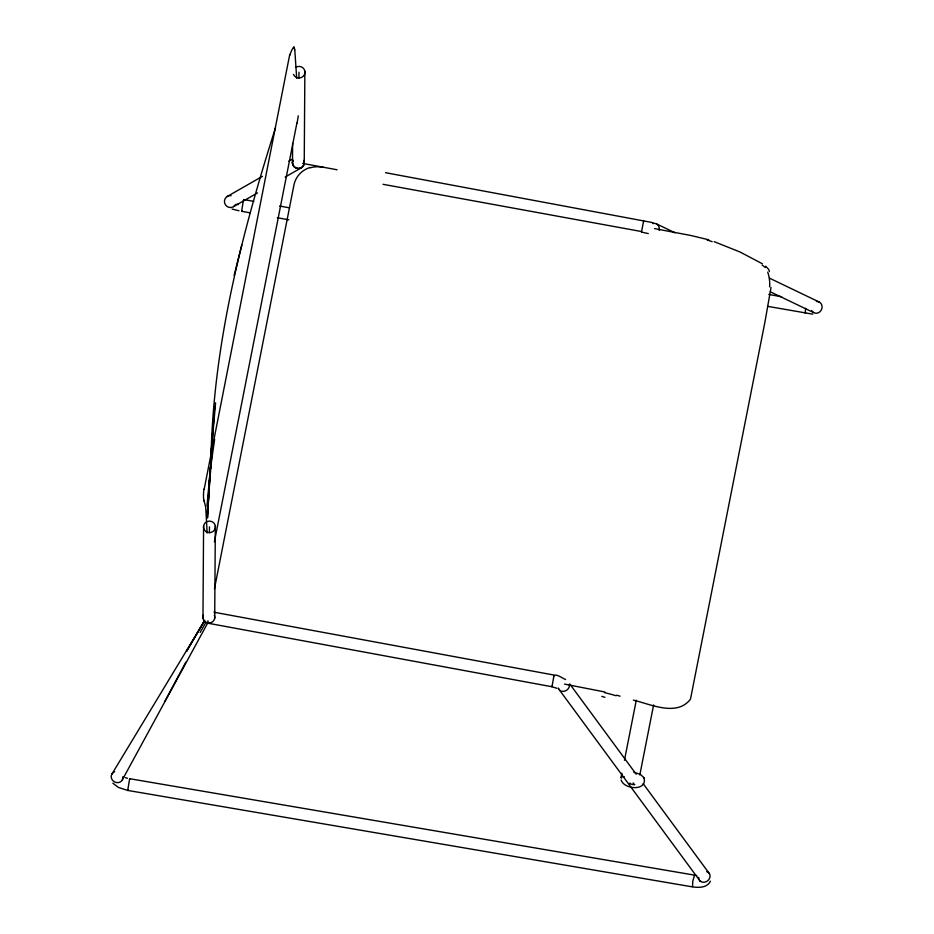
<?xml version="1.0" encoding="UTF-8"?>
<svg xmlns="http://www.w3.org/2000/svg" width="934" height="934" viewBox="0 0 934 934"><rect width="100%" height="100%" fill="white"/><g stroke="black" fill="none" stroke-linecap="round" stroke-linejoin="round"><path stroke-width="1.4" d="M202.958 618.378L203.589 525.784M209.426 532.707L209.461 526.869M214.703 618.39L215.334 525.784M292.482 163.707L292.634 143.287M298.95 78.024L298.985 72.187M304.227 163.707L304.869 71.112M209.496 480.59L207.5 518.043L210.278 468.016M209.648 477.718L210.115 469.078M210.197 468.062L207.325 513.957L212.181 449.336L211.516 456.598M643.654 220.868L641.448 232.111L648.313 233.57M211.049 455.944C213.653 343.607 241.591 234.317 275.483 127.853M211.096 455.769L214.61 406.605L211.002 454.613M211.037 455.138L215.579 402.799M212.181 449.336L210.372 469.312L214.633 439.295M206.986 505.959L211.247 459.505M554.096 675.866C555.333 672.889 563.237 678.761 565.595 679.497M207.967 620.76L207.757 623.176L551.982 686.747L557.003 688.311M771.052 287.345L764.876 322.358L690.705 698.048A10.017 8.067 80.6 0 1 690.168 699.589C676.426 716.752 650.741 704.236 633.369 700.126M805.61 308.313L805.213 313.159L805.563 312.505M214.411 541.778L296.627 124.444A11.547 0.934 -79.8 0 0 296.93 123.031M214.435 588.864L293.883 185.341A23.91 23.187 10.7 0 1 310.193 167.466M621.063 777.485L621.904 773.189M624.449 760.311L636.276 700.231M639.813 775.01L653.613 704.925M289.61 55.199L204.464 487.711A11.173 2.242 -83.3 0 0 204.277 489.194M234.107 275.472L241.801 244.953M208.037 622.383L122.401 779.727M552.227 686L551.947 686.794L554.072 675.072L214.178 612.249M641.681 231.562L383.057 184.313M128.063 789.627L127.689 790.491L129.651 778.711L696.752 875.52M243.424 200.203L241.602 211.282L250.195 212.835M241.999 210.652L241.696 211.294M692.526 886.588L692.794 881.241L694.406 875.52M164.559 701.854L185.854 662.183M200.168 632.388L205.947 622.324M204.768 620.199L186.496 651.418L204.569 620.795M204.453 620.958L111.741 774.333M621.939 775.208L622.418 774.508M710.435 881.206C707.236 887.954 698.574 887.814 692.246 886.845L127.608 790.409L118.279 787.397L112.862 783.159M227.172 196.514L262.431 176.328M288.863 161.173L292.634 159.013M233.582 206.612L257.504 192.918M285.197 177.04L301.565 167.665M630.368 783.241C625.418 783.404 637.91 785.517 634.034 784.291M812.743 314.163L767.993 306.41M320.631 166.777L323.222 167.221M564.533 684.097L604.87 691.989M243.809 199.572L253.826 201.382M279.57 206.04L289.587 207.85M768.764 294.443L781.63 296.767M277.363 217.739L288.816 219.817M654.547 228.608L690.926 235.508L708.813 239.816M385.52 172.697L653.029 222.677M302.663 163.415L337.081 169.778M633.906 772.266L640.584 774.484L643.911 777.742M238.999 210.78L232.111 209.053M620.083 696.169L616.709 695.188M125.261 777.625L127.468 778.302M714.148 241.661L739.961 251.97L762.354 263.762M656.707 223.985L675.084 232.811M769.569 278.192L819.445 302.149M770.27 291.77L813.584 312.563M765.728 266.202L768.647 269.424A5.23 3.97 72.8 0 1 768.822 269.809L769.429 271.525M633.672 783.848L633.147 782.914M569.822 684.062L636.206 774.239M643.106 783.614L709.49 873.804M558.73 689.023L699.251 879.945M293.895 46.992L294.467 48.58M129.698 778.722L129.779 779.306M644.028 777.987C647.554 791.331 623.994 789.697 621.11 779.925M643.771 777.462L644.168 778.267M214.26 611.63L214.82 612.797M204.207 501.138L205.702 507.325L207.173 533.022M294.782 49.782L296.697 78.304M214.365 615.097A5.978 5.791 0.4 0 1 208.889 623.083A5.978 5.791 0.4 0 1 203.262 615.202M569.471 684.389A5.978 5.102 -36.4 0 1 564.93 691.067A5.978 5.102 -36.4 0 1 558.322 688.043M706.723 871.655A5.978 5.102 -36.4 0 1 709.805 877.691A5.978 5.102 -36.4 0 1 703.36 882.291A5.978 5.102 -36.4 0 1 698.702 877.388M122.879 776.703A5.978 5.487 29.9 0 1 118.408 782.575A5.978 5.487 29.9 0 1 111.52 778.442A5.978 5.487 29.9 0 1 114.648 771.764M235.59 204.441A5.978 5.896 60.2 0 1 228.246 207.091A5.978 5.896 60.2 0 1 224.639 200.039A5.978 5.896 60.2 0 1 231.107 195.661M303.877 160.555A5.978 5.896 60.2 0 1 298.273 168.575A5.978 5.896 60.2 0 1 292.902 160.251M816.468 301.484A5.978 5.487 -64.3 0 1 822.013 305.955A5.978 5.487 -64.3 0 1 818.371 312.762A5.978 5.487 -64.3 0 1 811.634 310.555M652.668 223.518A5.978 5.487 -64.3 0 1 659.171 230.359M621.472 778.115A5.978 1.483 11.1 0 1 624.251 776.726M295.623 67.4A5.978 5.791 0.4 0 1 304.157 69.279A5.978 5.791 0.4 0 1 301.647 77.382A5.978 5.791 0.4 0 1 293.463 74.393M303.889 160.415A5.978 5.791 0.4 0 1 298.413 168.412A5.978 5.791 0.4 0 1 292.786 160.52M700.663 881.264A11.955 4.542 11.5 0 1 699.951 881.357M238.403 204.558A11.955 1.331 10.8 0 1 236.792 204.184M310.31 167.805A23.583 22.743 -1 0 1 320.607 166.952M707.108 239.945A76.144 8.838 16.5 0 1 712.152 241.661M762.121 265.116A44.143 28.242 63.1 0 1 765.343 267.533M767.736 272.121A28.685 20.992 72.3 0 1 769.628 286.831M601.788 696.39A82.274 1.646 16.4 0 1 604.94 697.324M604.531 692.619A95.805 34.301 11.5 0 1 616.16 695.748M294.385 48.568A206.227 50.436 14.3 0 1 294.712 49.771M289.949 54.814A12.212 2.242 -74.4 0 1 293.871 47.097M289.657 55.281A14.594 3.071 -80.5 0 1 289.844 54.417M203.904 500.496A12.095 2.533 -83.4 0 1 203.927 489.031M204.184 501.324A13.099 1.786 -86.6 0 1 203.986 500.215M298.25 115.793A11.944 0.841 -79.7 0 1 297.035 123.241M205.982 531.574A5.978 5.791 0.4 0 0 215.415 527.441A5.978 5.791 0.4 0 0 206.998 521.592A5.978 5.791 0.4 0 0 205.982 531.574"/></g></svg>
